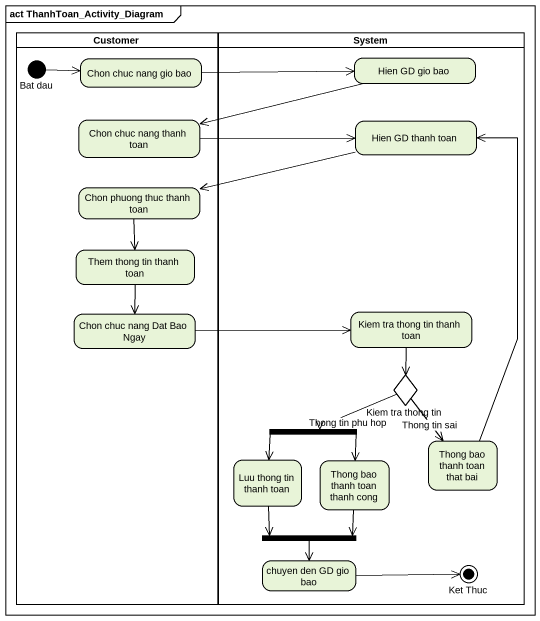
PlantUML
@startuml
mainframe act ThanhToan_Activity_Diagram
hide empty description
state Customer <<partition>> {
  state "Bat dau" as Bat_dau <<start>>
  state "Chon chuc nang gio bao" as Chon_chuc_nang_gio_bao
  state "Chon chuc nang thanh toan" as Chon_chuc_nang_thanh_toan
  state "Chon phuong thuc thanh toan" as Chon_phuong_thuc_thanh_toan
  state "Them thong tin thanh toan" as Them_thong_tin_thanh_toan
  state "Chon chuc nang Dat Bao Ngay" as Chon_chuc_nang_Dat_Bao_Ngay
}
state System <<partition>> {
  state "Hien GD gio bao" as Hien_GD_gio_bao
  state "Hien GD thanh toan" as Hien_GD_thanh_toan
  state "Kiem tra thong tin thanh toan" as Kiem_tra_thong_tin_thanh
  state "Kiem tra thong tin" as Kiem_tra_thong_tin <<choice>>
  state fork1 <<fork>>
  state "Thong bao thanh toan that bai" as Thong_bao_thanh_toan_that
  state "Luu thong tin thanh toan" as Luu_thong_tin_thanh_toan
  state "Thong bao thanh toan thanh cong" as Thong_bao_thanh_toan_thanh
  state "chuyen den GD gio bao" as chuyen_den_GD_gio_bao
  state fork2 <<join>>
  state "Ket Thuc" as Ket_Thuc <<end>>
}
Bat_dau -right-> Chon_chuc_nang_gio_bao
Chon_chuc_nang_gio_bao -right-> Hien_GD_gio_bao
Hien_GD_gio_bao -left-> Chon_chuc_nang_thanh_toan
Chon_chuc_nang_thanh_toan -right-> Hien_GD_thanh_toan
Hien_GD_thanh_toan -left-> Chon_phuong_thuc_thanh_toan
Chon_phuong_thuc_thanh_toan --> Them_thong_tin_thanh_toan
Them_thong_tin_thanh_toan --> Chon_chuc_nang_Dat_Bao_Ngay
Chon_chuc_nang_Dat_Bao_Ngay -right-> Kiem_tra_thong_tin_thanh
Kiem_tra_thong_tin_thanh --> Kiem_tra_thong_tin
Kiem_tra_thong_tin -left-> fork1 : Thong tin phu hop
Kiem_tra_thong_tin --> Thong_bao_thanh_toan_that : Thong tin sai
fork1 --> Luu_thong_tin_thanh_toan
fork1 --> Thong_bao_thanh_toan_thanh
Thong_bao_thanh_toan_that -up-> Hien_GD_thanh_toan
Luu_thong_tin_thanh_toan --> fork2
Thong_bao_thanh_toan_thanh --> fork2
chuyen_den_GD_gio_bao -right-> Ket_Thuc
fork2 --> chuyen_den_GD_gio_bao
@enduml
